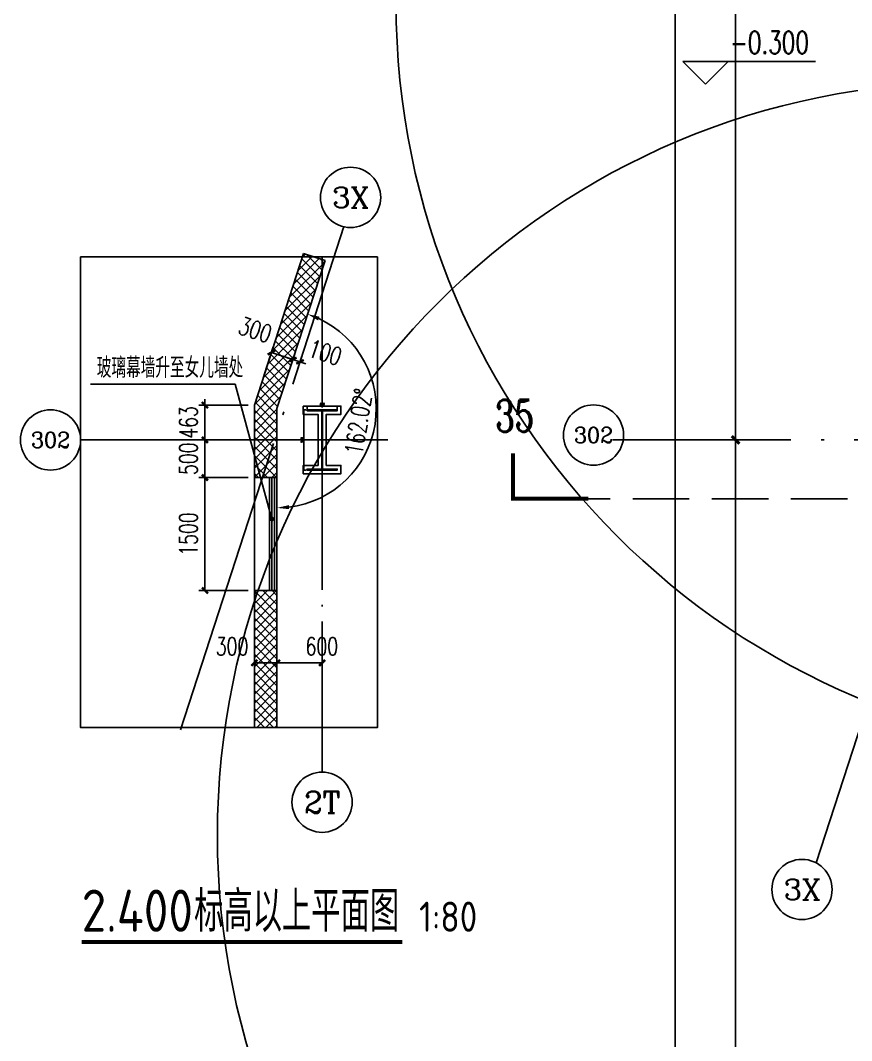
# Model space of a CAD drawing. Extents: x -1313754 to 847533, y 489853 to 941203.
# Drawn here: x -325870 to -314835, y 558895 to 572440 of the extents above; entities that cross this region are included whole.
import ezdxf
from ezdxf.enums import TextEntityAlignment as Align

# ---------------------------------------------------------------- set-up
doc = ezdxf.new("R2010")
doc.units = 0
doc.header["$LTSCALE"] = 1000
doc.header["$MEASUREMENT"] = 0
doc.linetypes.add('DASH', pattern=[0.35, 0.25, -0.1])
doc.linetypes.add('DOTE', pattern=[2.42, 2, -0.2, 0.02, -0.2])
doc.layers.get('Defpoints').update_dxf_attribs({"color": 210})
for name, color, linetype in [('A-AXIS-D', 1, 'Continuous'), ('A-AXIS-DOTE', 14, 'DOTE'), ('A-AXIS-DP', 126, 'Continuous'), ('A-AXIS-SYMB', 3, 'Continuous'), ('A-HATCH-2', 251, 'Continuous'), ('A-LIN-V', 9, 'Continuous'), ('A-WINDOW', 140, 'Continuous'), ('AS-COLN', 6, 'Continuous'), ('AS-WALL', 40, 'Continuous'), ('DIM_SYMB', 3, 'Continuous'), ('PUB_HATCH', 8, 'Continuous'), ('PUB_TEXT', 7, 'Continuous'), ('SB_ZF消火栓', 10, 'Continuous'), ('SB_ZF消火栓M', 10, 'Continuous'), ('建-墙-幕', 4, 'Continuous'), ('建-标高', 3, 'Continuous')]:
    doc.layers.add(name, color=color, linetype=linetype)
doc.styles.add('_TCH_AXIS', font='COMPLEX', dxfattribs={"bigfont": 'GBCBIG'})
doc.styles.add('_TCH_DIM', font='SIMPLEX', dxfattribs={"bigfont": 'GBCBIG'})
doc.styles.add('_TCH_DIM_T3', font='SIMPLEX', dxfattribs={"width": 0.705882, "bigfont": 'GBCBIG'})
doc.styles.add('_TCH_LABEL', font='COMPLEX', dxfattribs={"bigfont": 'GBCBIG'})
doc.styles.add('A-DIM_T3', font='SIMPLEX', dxfattribs={"width": 0.705882, "bigfont": 'GBCBIG'})
doc.styles.add('A-STANDARD', font='SIMPLEX', dxfattribs={"bigfont": 'GBCBIG'})
doc.styles.get("Standard").update_dxf_attribs({"font": 'gbenor.shx', "bigfont": 'gbcbig.shx'})
doc.dimstyles.new('_TCH_ARCH&&10', dxfattribs={"dimtxt": 29.75, "dimasz": 10, "dimexe": 10, "dimexo": 10, "dimgap": 12.625, "dimtad": 1, "dimdec": 0, "dimzin": 0, "dimdsep": 46, "dimtxsty": '_TCH_DIM_T3', "dimblk": 'ARCHTICK', "dimcen": 0.09, "dimclrt": 7, "dimazin": 2, "dimtfac": 1, "dimtdec": 0, "dimtix": 1, "dimtmove": 2, "dimatfit": 3, "dimfxl": 0, "dimtolj": 1, "dimtzin": 0, "dimarcsym": 0})
doc.dimstyles.new('_TCH_ARCH&&80', dxfattribs={"dimtxt": 238, "dimasz": 80, "dimexe": 80, "dimexo": 80, "dimgap": 101, "dimtad": 1, "dimdec": 0, "dimzin": 0, "dimdsep": 46, "dimtxsty": '_TCH_DIM_T3', "dimblk": 'ARCHTICK', "dimcen": 0.09, "dimclrt": 7, "dimazin": 2, "dimtfac": 1, "dimtdec": 0, "dimtix": 1, "dimtmove": 2, "dimatfit": 3, "dimfxl": 0, "dimtolj": 1, "dimtzin": 0, "dimarcsym": 0})
doc.dimstyles.new('_TCH_ARROW&&80', dxfattribs={"dimtxt": 238, "dimasz": 160, "dimexe": 200, "dimexo": 240, "dimgap": 101, "dimtad": 1, "dimdec": 0, "dimzin": 0, "dimdsep": 46, "dimtxsty": '_TCH_DIM_T3', "dimcen": 0.09, "dimclrt": 7, "dimazin": 2, "dimtfac": 1, "dimtdec": 0, "dimtix": 1, "dimtmove": 2, "dimatfit": 3, "dimfxl": 0, "dimtolj": 1, "dimtzin": 0, "dimarcsym": 0})
doc.dimstyles.new('A-DIM&&100', dxfattribs={"dimtxt": 297.5, "dimasz": 100, "dimexe": 100, "dimexo": 100, "dimgap": 126.25, "dimtad": 1, "dimdec": 0, "dimzin": 0, "dimdsep": 46, "dimtxsty": 'A-DIM_T3', "dimblk": 'ARCHTICK', "dimcen": 0.09, "dimclrt": 7, "dimazin": 2, "dimtfac": 1, "dimtdec": 0, "dimtix": 1, "dimtmove": 2, "dimatfit": 3, "dimfxl": 0, "dimtolj": 1, "dimtzin": 0, "dimarcsym": 0})
pattern_1 = [(45, (60, 0), (-60.000061, 60.000061), []), (135, (60, 0), (-60.000061, -60.000061), [])]

# ---------------------------------------------------------------- blocks, each defined once
blk = doc.blocks.new('_ArchTick')
at = {"color": 0, "linetype": 'ByBlock', "const_width": 0.4}
blk.add_lwpolyline([(-0.5, -0.5), (0.5, 0.5)], dxfattribs=at)
blk = doc.blocks.new('*D1349')
at = {"layer": 'A-AXIS-D', "color": 0, "lineweight": -2}
for p, q in [((-94953, -220000), (-95739, -220000)), ((-95639, -220000), (-95639, -237950)), ((-94953, -237950), (-95739, -237950))]:
    blk.add_line(p, q, dxfattribs=at)
at = {"layer": 'Defpoints', "color": 0}
for p in [(-94853, -220000), (-95639, -237950), (-94853, -237950)]:
    blk.add_point(p, dxfattribs=at)
at = {"layer": 'A-AXIS-D', "color": 0, "lineweight": -2, "xscale": 100, "yscale": 100, "zscale": 100}
for p, rotation in [((-95639, -220000), 90), ((-95639, -237950), 270)]:
    blk.add_blockref('_ArchTick', p, dxfattribs=dict(at, rotation=rotation))
at = {"layer": 'A-AXIS-D', "color": 7, "insert": (-95364, -228975), "char_height": 297.5, "attachment_point": 5, "rotation": 270, "style": 'A-DIM_T3'}
blk.add_mtext('\\A1;17950', dxfattribs=at)
blk = doc.blocks.new('*D1350')
at = {"layer": 'A-AXIS-D', "color": 0, "lineweight": -2}
for p, q in [((-94953, -237950), (-95739, -237950)), ((-95639, -237950), (-95639, -255900)), ((-94953, -255900), (-95739, -255900))]:
    blk.add_line(p, q, dxfattribs=at)
at = {"layer": 'Defpoints', "color": 0}
for p in [(-94853, -237950), (-95639, -255900), (-94853, -255900)]:
    blk.add_point(p, dxfattribs=at)
at = {"layer": 'A-AXIS-D', "color": 0, "lineweight": -2, "xscale": 100, "yscale": 100, "zscale": 100}
for p, rotation in [((-95639, -237950), 90), ((-95639, -255900), 270)]:
    blk.add_blockref('_ArchTick', p, dxfattribs=dict(at, rotation=rotation))
at = {"layer": 'A-AXIS-D', "color": 7, "insert": (-95364, -246925), "char_height": 297.5, "attachment_point": 5, "rotation": 270, "style": 'A-DIM_T3'}
blk.add_mtext('\\A1;17950', dxfattribs=at)
blk = doc.blocks.new('*D1409')
at = {"layer": 'A-AXIS-D', "color": 0, "lineweight": -2}
for p, q in [((-95053, -183400), (-96539, -183400)), ((-96439, -183400), (-96439, -256600)), ((-95053, -256600), (-96539, -256600))]:
    blk.add_line(p, q, dxfattribs=at)
at = {"layer": 'Defpoints', "color": 0}
for p in [(-94953, -183400), (-96439, -256600), (-94953, -256600)]:
    blk.add_point(p, dxfattribs=at)
at = {"layer": 'A-AXIS-D', "color": 0, "lineweight": -2, "xscale": 100, "yscale": 100, "zscale": 100}
for p, rotation in [((-96439, -183400), 90), ((-96439, -256600), 270)]:
    blk.add_blockref('_ArchTick', p, dxfattribs=dict(at, rotation=rotation))
at = {"layer": 'A-AXIS-D', "color": 7, "insert": (-96164, -220000), "char_height": 297.5, "attachment_point": 5, "rotation": 270, "style": 'A-DIM_T3'}
blk.add_mtext('\\A1;73200', dxfattribs=at)
blk = doc.blocks.new('*D1767')
at = {"layer": 'A-AXIS-DP', "color": 0, "lineweight": -2}
for p, q in [((-165054, 621030), (-165054, 621079)), ((-165054, 621069), (-164654, 621069)), ((-164654, 621030), (-164654, 621079))]:
    blk.add_line(p, q, dxfattribs=at)
at = {"layer": 'Defpoints', "color": 0}
for p in [(-164654, 621069), (-165054, 621020), (-164654, 621020)]:
    blk.add_point(p, dxfattribs=at)
at = {"layer": 'A-AXIS-DP', "color": 0, "lineweight": -2, "xscale": 10, "yscale": 10, "zscale": 10, "rotation": 180}
blk.add_blockref('_ArchTick', (-165054, 621069), dxfattribs=at)
at = {"layer": 'A-AXIS-DP', "color": 0, "lineweight": -2, "xscale": 10, "yscale": 10, "zscale": 10}
blk.add_blockref('_ArchTick', (-164654, 621069), dxfattribs=at)
at = {"layer": 'A-AXIS-DP', "color": 7, "insert": (-164854, 621096), "char_height": 29.8, "attachment_point": 5, "style": '_TCH_DIM_T3'}
blk.add_mtext('\\A1;400', dxfattribs=at)
blk = doc.blocks.new('*D1768')
at = {"layer": 'A-AXIS-DP', "color": 0, "lineweight": -2}
for p, q in [((-165064, 621020), (-165105, 621020)), ((-165095, 620220), (-165095, 621020)), ((-165064, 620220), (-165105, 620220))]:
    blk.add_line(p, q, dxfattribs=at)
at = {"layer": 'Defpoints', "color": 0}
for p in [(-165095, 621020), (-165054, 621020), (-165054, 620220)]:
    blk.add_point(p, dxfattribs=at)
at = {"layer": 'A-AXIS-DP', "color": 0, "lineweight": -2, "xscale": 10, "yscale": 10, "zscale": 10}
for p, rotation in [((-165095, 621020), 90), ((-165095, 620220), 270)]:
    blk.add_blockref('_ArchTick', p, dxfattribs=dict(at, rotation=rotation))
at = {"layer": 'A-AXIS-DP', "color": 7, "insert": (-165123, 620620), "char_height": 29.8, "attachment_point": 5, "rotation": 90, "style": '_TCH_DIM_T3'}
blk.add_mtext('\\A1;800', dxfattribs=at)
blk = doc.blocks.new('A$C5D961328')
at = {"layer": 'A-LIN-V', "ltscale": 500}
blk.add_circle((350, 40), 10001, dxfattribs=at)
blk = doc.blocks.new('we42342343234')
at = {"layer": 'SB_ZF消火栓M', "xscale": -1}
for p, rotation in [((-311232, 572710), 180), ((-313294, 561270), 270)]:
    blk.add_blockref('A$C5D961328', p, dxfattribs=dict(at, rotation=rotation))
blk = doc.blocks.new('234243242332')
at = {"layer": 'SB_ZF消火栓'}
blk.add_blockref('we42342343234', (0, 0), dxfattribs=at)
blk = doc.blocks.new('*D503')
at = {"layer": 'A-AXIS-DP', "color": 0, "lineweight": -2}
for p, q in [((-322131, 568311), (-322119, 568349)), ((-322464, 566208), (-322464, 566168))]:
    blk.add_line(p, q, dxfattribs=at)
blk.add_arc((-322464, 567286), 1318, 276.9593, 65.0644, dxfattribs=at)
at = {"layer": 'A-AXIS-DP', "color": 0}
for points in [[(-321918, 568456), (-321899, 568506), (-322057, 568540)], [(-322303, 565951), (-322306, 566004), (-322464, 565968)]]:
    blk.add_solid(points, dxfattribs=at)
at = {"layer": 'Defpoints', "color": 0}
for p in [(-322057, 568540), (-322464, 567286), (-321398, 566511), (-322464, 565968)]:
    blk.add_point(p, dxfattribs=at)
at = {"layer": 'A-AXIS-DP', "color": 7, "insert": (-321380, 567114), "char_height": 238, "attachment_point": 5, "rotation": 81.0119, "style": '_TCH_DIM_T3'}
blk.add_mtext('\\A1;162.02°', dxfattribs=at)
blk = doc.blocks.new('*D504')
at = {"layer": 'A-AXIS-DP', "color": 0, "lineweight": -2}
for p, q in [((-322634, 567733), (-322513, 568106)), ((-322538, 568030), (-322253, 567938)), ((-322349, 567641), (-322228, 568014))]:
    blk.add_line(p, q, dxfattribs=at)
at = {"layer": 'Defpoints', "color": 0}
for p in [(-322253, 567938), (-322659, 567657), (-322374, 567565)]:
    blk.add_point(p, dxfattribs=at)
at = {"layer": 'A-AXIS-DP', "color": 0, "lineweight": -2, "xscale": 80, "yscale": 80, "zscale": 80}
for p, rotation in [((-322538, 568030), 162.0237134178123), ((-322253, 567938), 342.0237134178123)]:
    blk.add_blockref('_ArchTick', p, dxfattribs=dict(at, rotation=rotation))
at = {"layer": 'A-AXIS-DP', "color": 7, "insert": (-322752, 568331), "char_height": 238, "attachment_point": 5, "rotation": 342.0237, "style": '_TCH_DIM_T3'}
blk.add_mtext('\\A1;300', dxfattribs=at)
blk = doc.blocks.new('*D505')
at = {"layer": 'A-AXIS-DP', "color": 0, "lineweight": -2}
for p, q in [((-322349, 567641), (-322228, 568014)), ((-322253, 567938), (-322329, 567962)), ((-322254, 567610), (-322133, 567983)), ((-322253, 567938), (-322158, 567907)), ((-322158, 567907), (-322081, 567882))]:
    blk.add_line(p, q, dxfattribs=at)
at = {"layer": 'Defpoints', "color": 0}
for p in [(-322158, 567907), (-322374, 567565), (-322279, 567534)]:
    blk.add_point(p, dxfattribs=at)
at = {"layer": 'A-AXIS-DP', "color": 0, "lineweight": -2, "xscale": 80, "yscale": 80, "zscale": 80}
for p, rotation in [((-322253, 567938), 342.0237134177977), ((-322158, 567907), 162.0237134177977)]:
    blk.add_blockref('_ArchTick', p, dxfattribs=dict(at, rotation=rotation))
at = {"layer": 'A-AXIS-DP', "color": 7, "insert": (-321823, 568030), "char_height": 238, "attachment_point": 5, "rotation": 342.0237, "style": '_TCH_DIM_T3'}
blk.add_mtext('\\A1;100', dxfattribs=at)
blk = doc.blocks.new('*D506')
at = {"layer": 'A-AXIS-DP', "color": 0, "lineweight": -2}
for p, q in [((-322764, 563760), (-322764, 563990)), ((-322764, 563910), (-322464, 563910)), ((-322464, 563760), (-322464, 563990))]:
    blk.add_line(p, q, dxfattribs=at)
at = {"layer": 'Defpoints', "color": 0}
for p in [(-322464, 563910), (-322764, 563680), (-322464, 563680)]:
    blk.add_point(p, dxfattribs=at)
at = {"layer": 'A-AXIS-DP', "color": 0, "lineweight": -2, "xscale": 80, "yscale": 80, "zscale": 80, "rotation": 180}
blk.add_blockref('_ArchTick', (-322764, 563910), dxfattribs=at)
at = {"layer": 'A-AXIS-DP', "color": 0, "lineweight": -2, "xscale": 80, "yscale": 80, "zscale": 80}
blk.add_blockref('_ArchTick', (-322464, 563910), dxfattribs=at)
at = {"layer": 'A-AXIS-DP', "color": 7, "insert": (-323060, 564130), "char_height": 238, "attachment_point": 5, "style": '_TCH_DIM_T3'}
blk.add_mtext('\\A1;300', dxfattribs=at)
blk = doc.blocks.new('*D507')
at = {"layer": 'A-AXIS-DP', "color": 0, "lineweight": -2}
for p, q in [((-322464, 563760), (-322464, 563990)), ((-322464, 563910), (-321864, 563910)), ((-321864, 563760), (-321864, 563990))]:
    blk.add_line(p, q, dxfattribs=at)
at = {"layer": 'Defpoints', "color": 0}
for p in [(-321864, 563910), (-322464, 563680), (-321864, 563680)]:
    blk.add_point(p, dxfattribs=at)
at = {"layer": 'A-AXIS-DP', "color": 0, "lineweight": -2, "xscale": 80, "yscale": 80, "zscale": 80, "rotation": 180}
blk.add_blockref('_ArchTick', (-322464, 563910), dxfattribs=at)
at = {"layer": 'A-AXIS-DP', "color": 0, "lineweight": -2, "xscale": 80, "yscale": 80, "zscale": 80}
blk.add_blockref('_ArchTick', (-321864, 563910), dxfattribs=at)
at = {"layer": 'A-AXIS-DP', "color": 7, "insert": (-321868, 564130), "char_height": 238, "attachment_point": 5, "style": '_TCH_DIM_T3'}
blk.add_mtext('\\A1;600', dxfattribs=at)
blk = doc.blocks.new('*D508')
at = {"layer": 'A-AXIS-DP', "color": 0, "lineweight": -2}
for p, q in [((-322844, 566370), (-323500, 566370)), ((-323420, 564870), (-323420, 566370)), ((-322844, 564870), (-323500, 564870))]:
    blk.add_line(p, q, dxfattribs=at)
at = {"layer": 'Defpoints', "color": 0}
for p in [(-323420, 566370), (-322764, 566370), (-322764, 564870)]:
    blk.add_point(p, dxfattribs=at)
at = {"layer": 'A-AXIS-DP', "color": 0, "lineweight": -2, "xscale": 80, "yscale": 80, "zscale": 80}
for p, rotation in [((-323420, 566370), 90), ((-323420, 564870), 270)]:
    blk.add_blockref('_ArchTick', p, dxfattribs=dict(at, rotation=rotation))
at = {"layer": 'A-AXIS-DP', "color": 7, "insert": (-323640, 565620), "char_height": 238, "attachment_point": 5, "rotation": 90, "style": '_TCH_DIM_T3'}
blk.add_mtext('\\A1;1500', dxfattribs=at)
blk = doc.blocks.new('*D509')
at = {"layer": 'A-AXIS-DP', "color": 0, "lineweight": -2}
for p, q in [((-322844, 566870), (-323500, 566870)), ((-323420, 566870), (-323420, 566950)), ((-323420, 566370), (-323420, 566870)), ((-322844, 566370), (-323500, 566370)), ((-323420, 566370), (-323420, 566290))]:
    blk.add_line(p, q, dxfattribs=at)
at = {"layer": 'Defpoints', "color": 0}
for p in [(-323420, 566870), (-322764, 566870), (-322764, 566370)]:
    blk.add_point(p, dxfattribs=at)
at = {"layer": 'A-AXIS-DP', "color": 0, "lineweight": -2, "xscale": 80, "yscale": 80, "zscale": 80}
for p, rotation in [((-323420, 566870), 270), ((-323420, 566370), 90)]:
    blk.add_blockref('_ArchTick', p, dxfattribs=dict(at, rotation=rotation))
at = {"layer": 'A-AXIS-DP', "color": 7, "insert": (-323640, 566620), "char_height": 238, "attachment_point": 5, "rotation": 90, "style": '_TCH_DIM_T3'}
blk.add_mtext('\\A1;500', dxfattribs=at)
blk = doc.blocks.new('*D510')
at = {"layer": 'A-AXIS-DP', "color": 0, "lineweight": -2}
for p, q in [((-323420, 567333), (-323420, 567413)), ((-322844, 567333), (-323500, 567333)), ((-323420, 566870), (-323420, 567333)), ((-322844, 566870), (-323500, 566870)), ((-323420, 566870), (-323420, 566790))]:
    blk.add_line(p, q, dxfattribs=at)
at = {"layer": 'Defpoints', "color": 0}
for p in [(-323420, 567333), (-322764, 567333), (-322764, 566870)]:
    blk.add_point(p, dxfattribs=at)
at = {"layer": 'A-AXIS-DP', "color": 0, "lineweight": -2, "xscale": 80, "yscale": 80, "zscale": 80}
for p, rotation in [((-323420, 567333), 270), ((-323420, 566870), 90)]:
    blk.add_blockref('_ArchTick', p, dxfattribs=dict(at, rotation=rotation))
at = {"layer": 'A-AXIS-DP', "color": 7, "insert": (-323640, 567102), "char_height": 238, "attachment_point": 5, "rotation": 90, "style": '_TCH_DIM_T3'}
blk.add_mtext('\\A1;463', dxfattribs=at)
blk = doc.blocks.new('*D511')
at = {"layer": 'A-AXIS-DP', "color": 0, "lineweight": -2}
for p, q in [((-322844, 566370), (-323500, 566370)), ((-323420, 564870), (-323420, 566370)), ((-322844, 564870), (-323500, 564870))]:
    blk.add_line(p, q, dxfattribs=at)
at = {"layer": 'Defpoints', "color": 0}
for p in [(-323420, 566370), (-322764, 566370), (-322764, 564870)]:
    blk.add_point(p, dxfattribs=at)
at = {"layer": 'A-AXIS-DP', "color": 0, "lineweight": -2, "xscale": 80, "yscale": 80, "zscale": 80}
for p, rotation in [((-323420, 566370), 90), ((-323420, 564870), 270)]:
    blk.add_blockref('_ArchTick', p, dxfattribs=dict(at, rotation=rotation))
at = {"layer": 'A-AXIS-DP', "color": 7, "insert": (-323640, 565620), "char_height": 238, "attachment_point": 5, "rotation": 90, "style": '_TCH_DIM_T3'}
blk.add_mtext('\\A1;1500', dxfattribs=at)
blk = doc.blocks.new('*D512')
at = {"layer": 'A-AXIS-DP', "color": 0, "lineweight": -2}
for p, q in [((-322844, 566870), (-323500, 566870)), ((-323420, 566870), (-323420, 566950)), ((-323420, 566370), (-323420, 566870)), ((-322844, 566370), (-323500, 566370)), ((-323420, 566370), (-323420, 566290))]:
    blk.add_line(p, q, dxfattribs=at)
at = {"layer": 'Defpoints', "color": 0}
for p in [(-323420, 566870), (-322764, 566870), (-322764, 566370)]:
    blk.add_point(p, dxfattribs=at)
at = {"layer": 'A-AXIS-DP', "color": 0, "lineweight": -2, "xscale": 80, "yscale": 80, "zscale": 80}
for p, rotation in [((-323420, 566870), 270), ((-323420, 566370), 90)]:
    blk.add_blockref('_ArchTick', p, dxfattribs=dict(at, rotation=rotation))
at = {"layer": 'A-AXIS-DP', "color": 7, "insert": (-323640, 566620), "char_height": 238, "attachment_point": 5, "rotation": 90, "style": '_TCH_DIM_T3'}
blk.add_mtext('\\A1;500', dxfattribs=at)
blk = doc.blocks.new('dote')
at = {"layer": 'A-AXIS-D'}
for centre in [(-97524.5, -237885.7), (-94757, -243918.4)]:
    blk.add_circle(centre, 400, dxfattribs=at)
at = {"layer": 'A-AXIS-DOTE', "ltscale": 2}
blk.add_line((98696.4, -237950), (-97273.6, -237950), dxfattribs=at)
blk.add_lwpolyline([(-94568.7, -243562.8), (-72924.8, -176855.6)], dxfattribs=at)
at = {"layer": 'DIM_SYMB', "linetype": 'DASH', "ltscale": 3}
blk.add_line((-88903.6, -238730), (-97793.6, -238730), dxfattribs=at)
at = {"layer": 'DIM_SYMB', "const_width": 50}
blk.add_lwpolyline([(-98593.6, -238130), (-98593.6, -238730), (-97593.6, -238730)], dxfattribs=at)
at = {"layer": 'PUB_TEXT', "style": '_TCH_LABEL', "width": 0.705882}
blk.add_text('35', height=425, dxfattribs=at).set_placement((-98829.3, -237842.5))
at = {"layer": 'PUB_TEXT', "style": '_TCH_AXIS'}
for s, height, p, p2 in [('302', 206.28, (-97784.8, -237988.9), (-97264.2, -237988.9)), ('3X', 276.42, (-95000.5, -244056.6), (-94513.5, -244056.6))]:
    blk.add_text(s, height=height, dxfattribs=at).set_placement(p, p2, align=Align.FIT)
at = {"layer": 'A-AXIS-D'}
for base, p1, p2, picture, middle in [((-96439.4, -256600.1), (-94953, -183400), (-94953, -256600.1), '*D1409', (-96164.4, -220000)), ((-95639.4, -237950), (-94853, -220000), (-94853, -237950), '*D1349', (-95364.4, -228975)), ((-95639.4, -255900), (-94853, -237950), (-94853, -255900), '*D1350', (-95364.4, -246925))]:
    dim = blk.add_linear_dim(base=base, p1=p1, p2=p2, angle=270, dimstyle='A-DIM&&100', override={"dimgap": 0}, dxfattribs=at)
    dim.commit()
    dim.dimension.update_dxf_attribs({"geometry": picture, "text_midpoint": middle, "dimtype": 161, "text_rotation": 270})
blk = doc.blocks.new('w42343243')
at = {"layer": 'A-HATCH-2'}
blk.add_lwpolyline([(-165104.2, 621070), (-164604.2, 621070), (-164604.2, 620958), (-164800.2, 620958), (-164800.2, 620282), (-164604.2, 620282), (-164604.2, 620170), (-165104.2, 620170), (-165104.2, 620282), (-164908.2, 620282), (-164908.2, 620958), (-165104.2, 620958)], close=True, dxfattribs=at)
at = {"layer": 'AS-COLN', "color": 3}
blk.add_lwpolyline([(-165054.2, 621020), (-164654.2, 621020), (-164654.2, 621008), (-164850.2, 621008), (-164850.2, 620232), (-164654.2, 620232), (-164654.2, 620220), (-165054.2, 620220), (-165054.2, 620232), (-164858.2, 620232), (-164858.2, 621008), (-165054.2, 621008)], close=True, dxfattribs=at)
at = {"layer": 'A-AXIS-DP'}
for p1, p2, distance, picture, middle in [((-165054.2, 620220), (-165054.2, 621020), 41.2, '*D1768', (-165122.9, 620620)), ((-165054.2, 621020), (-164654.2, 621020), 48.8, '*D1767', (-164854.2, 621096.2))]:
    dim = blk.add_aligned_dim(p1=p1, p2=p2, distance=distance, dimstyle='_TCH_ARCH&&10', dxfattribs=at)
    dim.commit()
    dim.dimension.update_dxf_attribs({"geometry": picture, "text_midpoint": middle})
blk = doc.blocks.new('42343')
at = {"layer": 'A-WINDOW'}
blk.add_blockref('w42343243', (-157010, -53750), dxfattribs=at)

msp = doc.modelspace()

# ---------------------------------------------------------------- hatches: boundary and pattern name
at = {"layer": 'PUB_HATCH'}
h = msp.add_hatch(dxfattribs=at)
h.set_pattern_fill('多孔材料', color=256, scale=30, style=0)
h.set_pattern_definition(pattern_1)
h.paths.add_polyline_path([(-322764.2, 567333.3), (-322464.2, 567285.8), (-321825.7, 569253.7), (-322111, 569346.3)])
h = msp.add_hatch(dxfattribs=at)
h.set_pattern_fill('多孔材料', color=256, scale=30, style=0)
h.set_pattern_definition(pattern_1)
h.paths.add_polyline_path([(-322464.2, 567285.8), (-322764.2, 567333.3), (-322764.2, 566370), (-322464.2, 566370)])
h = msp.add_hatch(dxfattribs=at)
h.set_pattern_fill('多孔材料', color=256, scale=30, style=0)
h.set_pattern_definition(pattern_1)
h.paths.add_polyline_path([(-322764.2, 564870), (-322764.2, 563050), (-322464.2, 563050), (-322464.2, 564870)])

# ---------------------------------------------------------------- linework, layer by layer
at = {"layer": 'A-AXIS-D'}
for centre in [(-321486.9, 570089.6), (-325470, 566870), (-321864.2, 562060)]:
    msp.add_circle(centre, 400, dxfattribs=at)
at = {"layer": 'A-AXIS-DOTE'}
for p, q in [((-321864.2, 569300), (-321864.2, 562460)), ((-320990, 566870), (-325070, 566870))]:
    msp.add_line(p, q, dxfattribs=at)
at = {"layer": 'A-AXIS-DOTE', "ltscale": 2}
msp.add_lwpolyline([(-323743.4, 563019.1), (-321574.2, 569704.6)], dxfattribs=at)
at = {"layer": 'A-AXIS-DP', "const_width": 56}
msp.add_lwpolyline([(-325057, 560204.2), (-320800.6, 560204.2)], dxfattribs=at)
at = {"layer": 'A-AXIS-SYMB'}
for p, q in [((-323020, 567610), (-324940, 567610)), ((-323020, 567610), (-324940, 567610)), ((-322530.9, 565820), (-323020, 567610)), ((-322530.9, 565820), (-323020, 567610))]:
    msp.add_line(p, q, dxfattribs=at)
msp.add_lwpolyline([(-325070, 569300), (-321130, 569300), (-321130, 563050), (-325070, 563050)], close=True, dxfattribs=at)
at = {"layer": 'A-AXIS-SYMB', "const_width": 32}
msp.add_lwpolyline([(-322526.6, 565804.6, 1), (-322535.1, 565835.4, 1)], format="xyb", close=True, dxfattribs=at)
msp.add_lwpolyline([(-322526.6, 565804.6, 1), (-322535.1, 565835.4, 1)], format="xyb", close=True, dxfattribs=at)
at = {"layer": 'A-LIN-V'}
msp.add_line((-322764.2, 566370), (-322764.2, 564870), dxfattribs=at)
at = {"layer": 'AS-WALL'}
for p, q in [((-322764.2, 567333.3), (-322111, 569346.3)), ((-322111, 569346.3), (-321825.7, 569253.7)), ((-322464.2, 567285.8), (-321825.7, 569253.7)), ((-322764.2, 567333.3), (-322764.2, 566370)), ((-322464.2, 567285.8), (-322464.2, 566370)), ((-322464.2, 566370), (-322764.2, 566370)), ((-322764.2, 564870), (-322764.2, 563050)), ((-322464.2, 564870), (-322764.2, 564870)), ((-322464.2, 564870), (-322464.2, 563050)), ((-322464.2, 563050), (-322764.2, 563050))]:
    msp.add_line(p, q, dxfattribs=at)
at = {"layer": '建-墙-幕'}
for p, q in [((-322564.2, 564870), (-322564.2, 566370)), ((-322564.2, 566370), (-322464.2, 566370)), ((-322530.9, 564870), (-322530.9, 566370)), ((-322497.5, 564870), (-322497.5, 566370)), ((-322464.2, 564870), (-322464.2, 566370)), ((-322564.2, 564870), (-322464.2, 564870))]:
    msp.add_line(p, q, dxfattribs=at)
at = {"layer": '建-标高'}
for p, q in [((-316775.6, 571593.1), (-317075.6, 571893.1)), ((-317075.6, 571893.1), (-315315.6, 571893.1)), ((-316775.6, 571593.1), (-316475.6, 571893.1))]:
    msp.add_line(p, q, dxfattribs=at)

# ---------------------------------------------------------------- block references
at = {"layer": 'A-WINDOW'}
msp.add_blockref('42343', (0, 0), dxfattribs=at)
at = {"layer": 'AS-WALL'}
msp.add_blockref('dote', (-220736.4, 804820), dxfattribs=at)
at = {"layer": 'SB_ZF消火栓', "linetype": 'Continuous'}
msp.add_blockref('234243242332', (0, 0), dxfattribs=at)

# ---------------------------------------------------------------- texts
at = {"layer": 'PUB_TEXT', "style": 'A-STANDARD', "width": 0.705882}
msp.add_text('-0.300', height=297.5, dxfattribs=at).set_placement((-316445.6, 571998.1))
at = {"layer": 'PUB_TEXT', "style": '_TCH_AXIS'}
for s, height, p, p2 in [('3X', 276.42, (-321730.5, 569951.4), (-321243.4, 569951.4)), ('302', 206.28, (-325730.3, 566766.9), (-325209.7, 566766.9)), ('2T', 288.12, (-322104.3, 561915.9), (-321624.1, 561915.9))]:
    msp.add_text(s, height=height, dxfattribs=at).set_placement(p, p2, align=Align.FIT)
at = {"layer": 'PUB_TEXT', "style": '_TCH_DIM'}
msp.add_text('玻璃幕墙升至女儿墙处', height=270.07, dxfattribs=at).set_placement((-324856, 567694))
msp.add_text('玻璃幕墙升至女儿墙处', height=270.07, dxfattribs=at).set_placement((-324856, 567694))
at = {"layer": 'PUB_TEXT'}
for s, height, p in [('2.400', 560, (-325057, 560340)), ('标高以上平面图', 540.14, (-323563.7, 560340)), ('1:80', 400, (-320576.6, 560340))]:
    msp.add_text(s, height=height, dxfattribs=at).set_placement(p)

# ---------------------------------------------------------------- dimensions: what is measured, and where the dimension line sits
at = {"layer": 'A-AXIS-DP'}
for base, p1, p2, angle, picture, middle in [((-322252.7, 567937.7), (-322659, 567657.3), (-322373.7, 567564.7), 342.02371, '*D504', (-322751.7, 568330.9)), ((-322157.6, 567906.8), (-322373.7, 567564.7), (-322278.6, 567533.8), 342.02371, '*D505', (-321823.3, 568029.7)), ((-322464.2, 563910), (-322764.2, 563680), (-322464.2, 563680), 0, '*D506', (-323060.2, 564130)), ((-321864.2, 563910), (-322464.2, 563680), (-321864.2, 563680), 0, '*D507', (-321868.2, 564130))]:
    dim = msp.add_linear_dim(base=base, p1=p1, p2=p2, angle=angle, dimstyle='_TCH_ARCH&&80', dxfattribs=at)
    dim.commit()
    dim.dimension.update_dxf_attribs({"geometry": picture, "text_midpoint": middle, "dimtype": 129})
dim = msp.add_angular_dim_3p(base=(-321397.7, 566511.2), center=(-322464.2, 567285.8), p1=(-322464.2, 565967.7), p2=(-322057.4, 568539.6), dimstyle='_TCH_ARROW&&80', dxfattribs=at)
dim.commit()
dim.dimension.update_dxf_attribs({"geometry": '*D503', "text_midpoint": (-321379.6, 567114.3)})
for p1, p2, picture, middle in [((-322764.2, 566870), (-322764.2, 567333.3), '*D510', (-323640, 567101.6)), ((-322764.2, 566370), (-322764.2, 566870), '*D509', (-323640, 566620)), ((-322764.2, 566370), (-322764.2, 566870), '*D512', (-323640, 566620)), ((-322764.2, 564870), (-322764.2, 566370), '*D508', (-323640, 565620)), ((-322764.2, 564870), (-322764.2, 566370), '*D511', (-323640, 565620))]:
    dim = msp.add_aligned_dim(p1=p1, p2=p2, distance=655.8, dimstyle='_TCH_ARCH&&80', dxfattribs=at)
    dim.commit()
    dim.dimension.update_dxf_attribs({"geometry": picture, "text_midpoint": middle})

doc.saveas('drawing.dxf')
